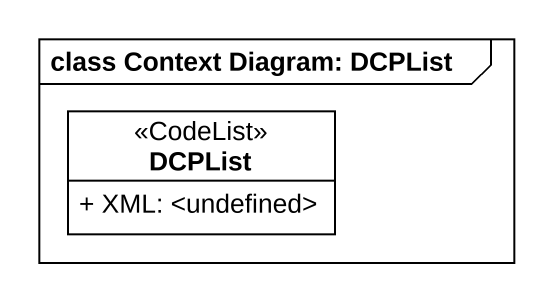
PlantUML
@startuml
mainframe class Context Diagram: DCPList
hide circle
hide empty members
skinparam classAttributeIconSize 0
class DCPList <<CodeList>> #FFFFFF {
  + XML: <undefined>
}
@enduml
